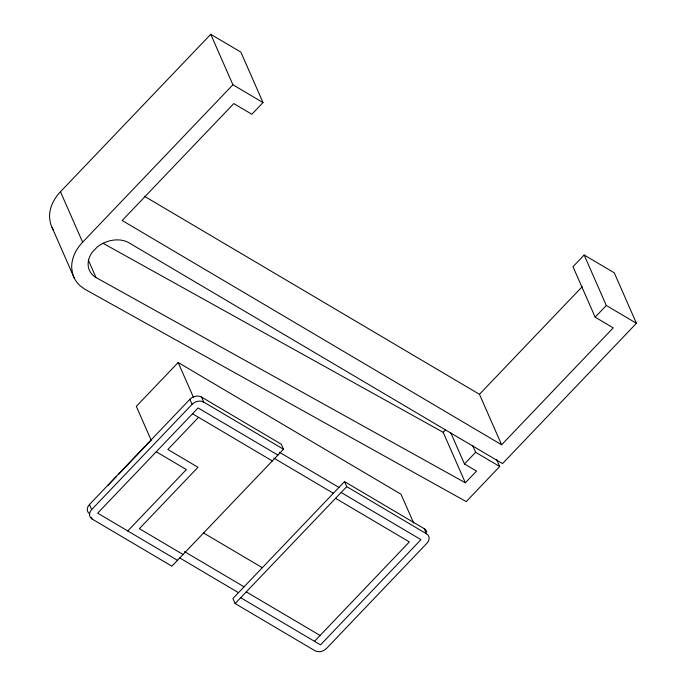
<?xml version="1.0" encoding="UTF-8"?>
<svg xmlns="http://www.w3.org/2000/svg" width="686" height="686" viewBox="0 0 686 686"><rect width="100%" height="100%" fill="white"/><g stroke="black" fill="none" stroke-linecap="round" stroke-linejoin="round"><path stroke-width="1.03" d="M53.568 230.144A42.515 32.379 -23.7 0 1 50.318 222.71L49.572 217.608A42.515 32.379 -23.7 0 1 60.479 191.728L210.748 34.3L240.863 52.102L263.012 102.566L251.856 114.262L233.789 103.577L122.177 220.506L501.62 444.785L613.224 327.865L595.156 317.181L572.999 266.717L584.163 255.02L614.279 272.822L636.428 323.295L502.504 463.599L129.088 242.878A25.511 19.431 -23.7 0 0 97.12 247.123L92.276 252.191A25.511 19.431 -23.7 0 0 95.997 277.53L465.348 482.781L476.504 471.093L464.465 463.976L450.831 432.917M496.733 459.723L499.717 466.523L466.231 501.595L84.824 289.235L80.476 286.071A42.515 32.379 -23.7 0 1 72.476 273.174L71.721 268.072A42.515 32.379 -23.7 0 1 82.629 242.192L232.897 84.772L210.748 34.3M413.675 523.066L401.01 494.229L178.171 362.508L136.317 406.352L151.083 440M89.866 513.96A8.506 6.474 -23.7 0 1 89.42 504.553L189.868 399.321A8.506 6.474 -23.7 0 1 201.47 397.031L281.277 444.202L283.49 449.253L171.886 566.173L92.078 519.002L91.341 517.321M107.839 485.534L116.629 476.324M118.824 474.026L151.049 440.266M92.078 519.002A8.506 6.474 -23.7 0 1 91.641 509.595L192.08 404.363A8.506 6.474 -23.7 0 1 203.691 402.082L283.49 449.253M198.546 417.337L167.856 449.484L197.971 467.286L139.378 528.674L183.042 554.477M127.776 530.955L186.369 469.576L156.254 451.774M344.518 481.581L232.906 598.509L235.126 603.551L314.925 650.722A8.506 6.474 -23.7 0 0 326.527 648.442L426.975 543.209A8.506 6.474 -23.7 0 0 426.529 533.802L424.317 528.752L344.518 481.581L346.73 486.631L426.529 533.802M235.126 603.551L346.73 486.631M465.348 482.781L443.19 432.317L445.283 430.122M501.62 444.785L479.463 394.313L582.2 286.688M595.156 317.181L606.313 305.493L584.163 255.02M464.465 463.976L475.621 452.28L472.637 445.488M314.488 641.316L409.345 541.931L335.565 498.328M102.831 243.17L443.19 432.317M232.897 84.772L263.012 102.566M606.313 305.493L636.428 323.295M144.232 196.162L479.463 394.313M475.621 452.28L499.717 466.523M279.356 452.22L338.935 487.429M277.907 455.101L198.108 407.93L97.661 513.154L177.468 560.325M341.148 492.479L420.955 539.65L320.508 644.874L240.7 597.703M273.783 458.059L333.353 493.277M192.526 413.769L272.325 460.941M203.33 532.833L262.326 567.708M184.491 551.604L244.07 586.813M246.283 591.864L320.062 635.468M179.835 557.992L238.488 592.661M201.47 397.031L203.691 402.082M178.171 362.508L193.358 397.108M189.868 399.321L192.08 404.363M60.479 191.728L82.629 242.192M88.331 260.063L95.997 277.53M52.059 227.486L74.217 277.95M89.42 504.553L91.641 509.595M424.317 528.752A8.506 6.474 -23.7 0 1 426.786 531.967"/></g></svg>
